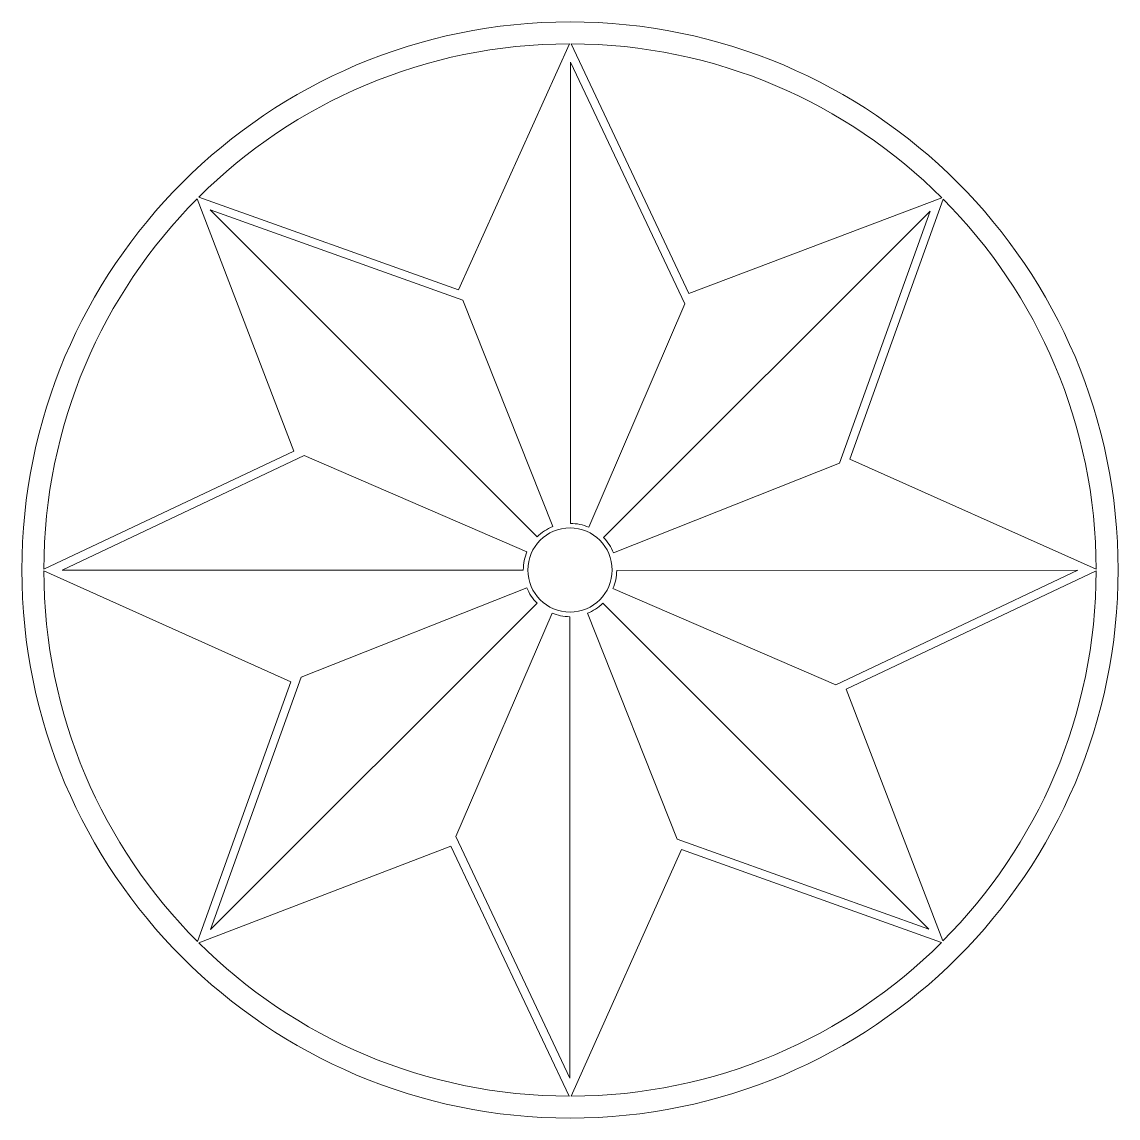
# Model space of a CAD drawing. Header units: centimetres. Extents: x -9.3 to 9.3, y -9.3 to 9.3.
import ezdxf

# ---------------------------------------------------------------- set-up
doc = ezdxf.new("R2010")
doc.units = ezdxf.units.CM
doc.header["$MEASUREMENT"] = 0
doc.layers.add('Plan 1', color=7, linetype='Continuous')

msp = doc.modelspace()

# ---------------------------------------------------------------- linework, layer by layer
at = {"layer": 'Plan 1', "color": 250, "lineweight": 20}
for points, knots in [([(-0.00713, 9.26973), (-5.12689, 9.26973), (-9.27739, 5.11923), (-9.27739, -0.00053), (-9.27739, -5.12029), (-5.12689, -9.27079), (-0.00713, -9.27079), (5.11263, -9.27079), (9.26313, -5.12029), (9.26313, -0.00053), (9.26313, 5.11923), (5.11263, 9.26973), (-0.00713, 9.26973)], [0, 0, 0, 0, 0.25, 0.25, 0.25, 0.5, 0.5, 0.5, 0.75, 0.75, 0.75, 1, 1, 1, 1]), ([(-1.89258, 4.73956), (-1.89258, 4.73956), (-6.28403, 6.30794), (-6.28403, 6.30794), (-4.6768, 7.90715), (-2.46214, 8.89637), (-0.01629, 8.89884), (-0.01629, 8.89884), (-1.89258, 4.73956), (-1.89258, 4.73956)], [0, 0, 0, 0, 0.33333333, 0.33333333, 0.33333333, 0.66666667, 0.66666667, 0.66666667, 1, 1, 1, 1]), ([(2.0017, 4.67348), (2.0017, 4.67348), (0.01154, 8.89874), (0.01154, 8.89874), (2.46053, 8.89369), (4.67735, 7.89964), (6.28358, 6.29446), (6.28358, 6.29446), (2.0017, 4.67348), (2.0017, 4.67348)], [0, 0, 0, 0, 0.33333333, 0.33333333, 0.33333333, 0.66666667, 0.66666667, 0.66666667, 1, 1, 1, 1]), ([(0.0005, 0.78495), (0.0005, 0.78495), (0.00004, 8.58787), (0.00004, 8.58787), (0.00004, 8.58787), (1.93432, 4.49918), (1.93432, 4.49918), (1.93432, 4.49918), (0.30999, 0.72304), (0.30999, 0.72304), (0.21509, 0.76474), (0.11057, 0.78831), (0.0005, 0.78495)], [0, 0, 0, 0, 0.25, 0.25, 0.25, 0.5, 0.5, 0.5, 0.75, 0.75, 0.75, 1, 1, 1, 1]), ([(-6.31465, 6.27732), (-6.31465, 6.27732), (-4.67673, 2.00828), (-4.67673, 2.00828), (-4.67673, 2.00828), (-8.90646, 0.01227), (-8.90646, 0.01227), (-8.903, 2.45712), (-7.91364, 4.67084), (-6.31465, 6.27732)], [0, 0, 0, 0, 0.33333333, 0.33333333, 0.33333333, 0.66666667, 0.66666667, 0.66666667, 1, 1, 1, 1]), ([(4.72416, 1.8761), (4.72416, 1.8761), (6.30587, 6.27171), (6.30587, 6.27171), (7.90149, 4.66583), (8.8886, 2.45472), (8.89223, 0.01294), (8.89223, 0.01294), (4.72416, 1.8761), (4.72416, 1.8761)], [0, 0, 0, 0, 0.33333333, 0.33333333, 0.33333333, 0.66666667, 0.66666667, 0.66666667, 1, 1, 1, 1]), ([(-0.56483, 0.55928), (-0.56483, 0.55928), (-6.0916, 6.0895), (-6.0916, 6.0895), (-6.0916, 6.0895), (-1.81782, 4.56317), (-1.81782, 4.56317), (-1.81782, 4.56317), (-0.29717, 0.73405), (-0.29717, 0.73405), (-0.39814, 0.69415), (-0.48919, 0.6346), (-0.56483, 0.55928)], [0, 0, 0, 0, 0.25, 0.25, 0.25, 0.5, 0.5, 0.5, 0.75, 0.75, 0.75, 1, 1, 1, 1]), ([(0.55912, 0.55011), (0.55912, 0.55011), (6.08264, 6.06766), (6.08264, 6.06766), (6.08264, 6.06766), (4.54996, 1.80836), (4.54996, 1.80836), (4.54996, 1.80836), (0.72722, 0.29025), (0.72722, 0.29025), (0.68849, 0.38794), (0.63116, 0.47606), (0.55912, 0.55011)], [0, 0, 0, 0, 0.25, 0.25, 0.25, 0.5, 0.5, 0.5, 0.75, 0.75, 0.75, 1, 1, 1, 1]), ([(-8.59674, -0.00255), (-8.59674, -0.00255), (-4.50359, 1.93409), (-4.50359, 1.93409), (-4.50359, 1.93409), (-0.7349, 0.30789), (-0.7349, 0.30789), (-0.77512, 0.2131), (-0.79741, 0.10889), (-0.79741, -0.00054), (-0.79741, -0.00054), (-0.79734, -0.00192), (-0.79734, -0.00192), (-0.79734, -0.00192), (-8.59674, -0.00255), (-8.59674, -0.00255)], [0, 0, 0, 0, 0.2, 0.2, 0.2, 0.4, 0.4, 0.4, 0.6, 0.6, 0.6, 0.8, 0.8, 0.8, 1, 1, 1, 1]), ([(-0.00712, 0.71144), (0.38609, 0.71144), (0.70486, 0.39267), (0.70486, -0.00054), (0.70486, -0.39375), (0.38609, -0.71252), (-0.00712, -0.71252), (-0.40033, -0.71252), (-0.7191, -0.39375), (-0.7191, -0.00054), (-0.7191, 0.39267), (-0.40033, 0.71144), (-0.00712, 0.71144)], [0, 0, 0, 0, 0.25, 0.25, 0.25, 0.5, 0.5, 0.5, 0.75, 0.75, 0.75, 1, 1, 1, 1]), ([(-8.90648, -0.01275), (-8.90648, -0.01275), (-4.72958, -1.89041), (-4.72958, -1.89041), (-4.72958, -1.89041), (-6.3102, -6.28296), (-6.3102, -6.28296), (-7.91197, -4.67597), (-8.90318, -2.46014), (-8.90648, -0.01275)], [0, 0, 0, 0, 0.33333333, 0.33333333, 0.33333333, 0.66666667, 0.66666667, 0.66666667, 1, 1, 1, 1]), ([(0.78282, -0.00753), (0.78282, -0.00753), (8.58295, -0.00322), (8.58295, -0.00322), (8.58295, -0.00322), (4.48833, -1.94015), (4.48833, -1.94015), (4.48833, -1.94015), (0.71851, -0.31345), (0.71851, -0.31345), (0.75908, -0.21951), (0.78187, -0.11615), (0.78282, -0.00753)], [0, 0, 0, 0, 0.25, 0.25, 0.25, 0.5, 0.5, 0.5, 0.75, 0.75, 0.75, 1, 1, 1, 1]), ([(4.66249, -2.01377), (4.66249, -2.01377), (8.89219, -0.01479), (8.89219, -0.01479), (8.88835, -2.46208), (7.8993, -4.66747), (6.29716, -6.27414), (6.29716, -6.27414), (4.66249, -2.01377), (4.66249, -2.01377)], [0, 0, 0, 0, 0.33333333, 0.33333333, 0.33333333, 0.66666667, 0.66666667, 0.66666667, 1, 1, 1, 1]), ([(-6.08742, -6.08021), (-6.08742, -6.08021), (-4.55344, -1.81502), (-4.55344, -1.81502), (-4.55344, -1.81502), (-0.73829, -0.29994), (-0.73829, -0.29994), (-0.69768, -0.39904), (-0.63767, -0.48811), (-0.56274, -0.56227), (-0.56274, -0.56227), (-6.08742, -6.08021), (-6.08742, -6.08021)], [0, 0, 0, 0, 0.25, 0.25, 0.25, 0.5, 0.5, 0.5, 0.75, 0.75, 0.75, 1, 1, 1, 1]), ([(-1.94077, -4.50865), (-1.94077, -4.50865), (-0.31037, -0.7303), (-0.31037, -0.7303), (-0.21826, -0.76864), (-0.11736, -0.79002), (-0.01149, -0.79059), (-0.01149, -0.79059), (-0.00719, -8.59541), (-0.00719, -8.59541), (-0.00719, -8.59541), (-1.94077, -4.50865), (-1.94077, -4.50865)], [0, 0, 0, 0, 0.25, 0.25, 0.25, 0.5, 0.5, 0.5, 0.75, 0.75, 0.75, 1, 1, 1, 1]), ([(1.80662, -4.55197), (1.80662, -4.55197), (0.2877, -0.7334), (0.2877, -0.7334), (0.38496, -0.69421), (0.47266, -0.63653), (0.54625, -0.56428), (0.54625, -0.56428), (6.0645, -6.07719), (6.0645, -6.07719), (6.0645, -6.07719), (1.80662, -4.55197), (1.80662, -4.55197)], [0, 0, 0, 0, 0.25, 0.25, 0.25, 0.5, 0.5, 0.5, 0.75, 0.75, 0.75, 1, 1, 1, 1]), ([(-6.28575, -6.30733), (-6.28575, -6.30733), (-2.02035, -4.67015), (-2.02035, -4.67015), (-2.02035, -4.67015), (-0.01908, -8.8999), (-0.01908, -8.8999), (-2.46464, -8.89667), (-4.67899, -7.90695), (-6.28575, -6.30733)], [0, 0, 0, 0, 0.33333333, 0.33333333, 0.33333333, 0.66666667, 0.66666667, 0.66666667, 1, 1, 1, 1]), ([(1.87834, -4.72741), (1.87834, -4.72741), (6.27617, -6.30276), (6.27617, -6.30276), (4.67082, -7.90336), (2.45756, -8.89443), (0.01278, -8.8998), (0.01278, -8.8998), (1.87834, -4.72741), (1.87834, -4.72741)], [0, 0, 0, 0, 0.33333333, 0.33333333, 0.33333333, 0.66666667, 0.66666667, 0.66666667, 1, 1, 1, 1])]:
    msp.add_open_spline(points, degree=3, knots=knots, dxfattribs=at)

doc.saveas('drawing.dxf')
